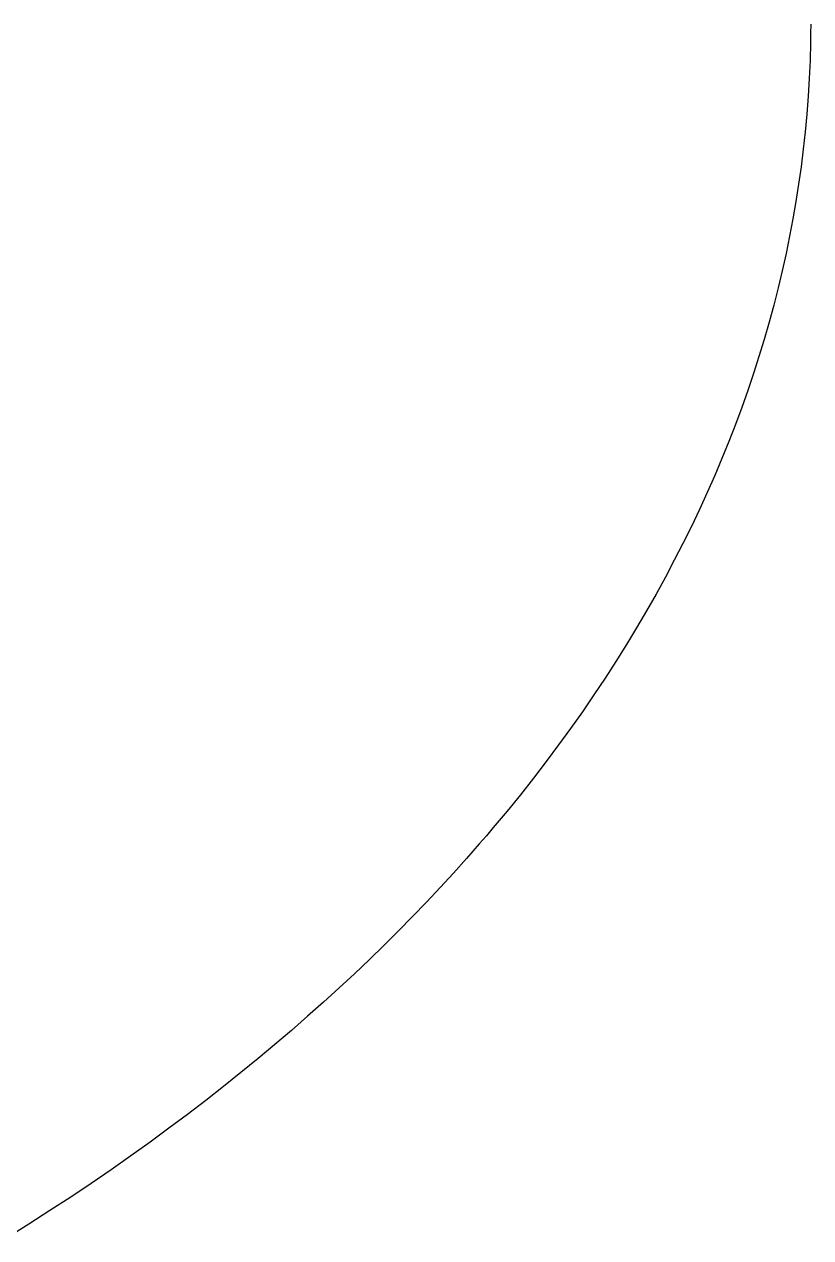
# Model space of a CAD drawing. Extents: x -13345 to 10098, y -1643 to 9113.
# Drawn here: x -8310.495 to -8307.92, y 122.913 to 126.887 of the extents above; entities that cross this region are included whole.
import ezdxf

# ---------------------------------------------------------------- set-up
doc = ezdxf.new("R2010")
doc.units = 0
doc.header["$LTSCALE"] = 192
doc.header["$MEASUREMENT"] = 0
doc.layers.get('0').update_dxf_attribs({"linetype": 'CONTINUOUS'})
doc.layers.add('UTILITIES-PLUMB', color=2, linetype='CONTINUOUS')

# ---------------------------------------------------------------- blocks, each defined once
blk = doc.blocks.new('DrinkingFountain')
blk.add_lwpolyline([(0.8415, -13.1111), (0.8417, -13.0813), (0.8422, -13.0516), (0.8438, -12.9925), (0.8464, -12.9337), (0.8499, -12.8753), (0.8543, -12.8172), (0.8596, -12.7593), (0.8659, -12.7017), (0.8731, -12.6443), (0.8811, -12.5872), (0.8901, -12.5302), (0.8999, -12.4734), (0.9107, -12.4167), (0.9223, -12.3602), (0.9348, -12.3038), (0.9482, -12.2475), (0.9626, -12.1913), (0.9778, -12.1352), (0.9939, -12.0792), (1.0109, -12.0232), (1.0288, -11.9673), (1.0477, -11.9115), (1.0674, -11.8557), (1.0881, -11.8), (1.1098, -11.7443), (1.1323, -11.6887), (1.1559, -11.6331), (1.1803, -11.5775), (1.2058, -11.522), (1.2322, -11.4665), (1.2596, -11.411), (1.288, -11.3556), (1.3174, -11.3003), (1.3477, -11.245), (1.3791, -11.1897), (1.4115, -11.1346), (1.4449, -11.0795), (1.4793, -11.0244), (1.5148, -10.9695), (1.5513, -10.9146), (1.5888, -10.8599), (1.6274, -10.8053), (1.6669, -10.7508), (1.7076, -10.6964), (1.7492, -10.6422), (1.792, -10.5881), (1.8357, -10.5343), (1.8805, -10.4806), (1.9033, -10.4538), (1.9263, -10.4271), (1.9683, -10.3792), (2.0112, -10.3315), (2.0549, -10.284), (2.0994, -10.2366), (2.1448, -10.1894), (2.1911, -10.1423), (2.2383, -10.0954), (2.2863, -10.0486), (2.3354, -10.0019), (2.3854, -9.9553), (2.4363, -9.9088), (2.4883, -9.8625), (2.5412, -9.8163), (2.5952, -9.7701), (2.6503, -9.7241), (2.7065, -9.6782), (2.7637, -9.6324), (2.8221, -9.5867), (2.8816, -9.5411), (2.9423, -9.4956), (3.0041, -9.4503), (3.0672, -9.4051), (3.1315, -9.36), (3.197, -9.3151), (3.2638, -9.2704), (3.3319, -9.2258), (3.4013, -9.1814), (3.472, -9.1371)])

msp = doc.modelspace()

# ---------------------------------------------------------------- block references
at = {"layer": 'UTILITIES-PLUMB', "rotation": 180}
msp.add_blockref('DrinkingFountain', (-8307.079, 113.7759), dxfattribs=at)

doc.saveas('drawing.dxf')
